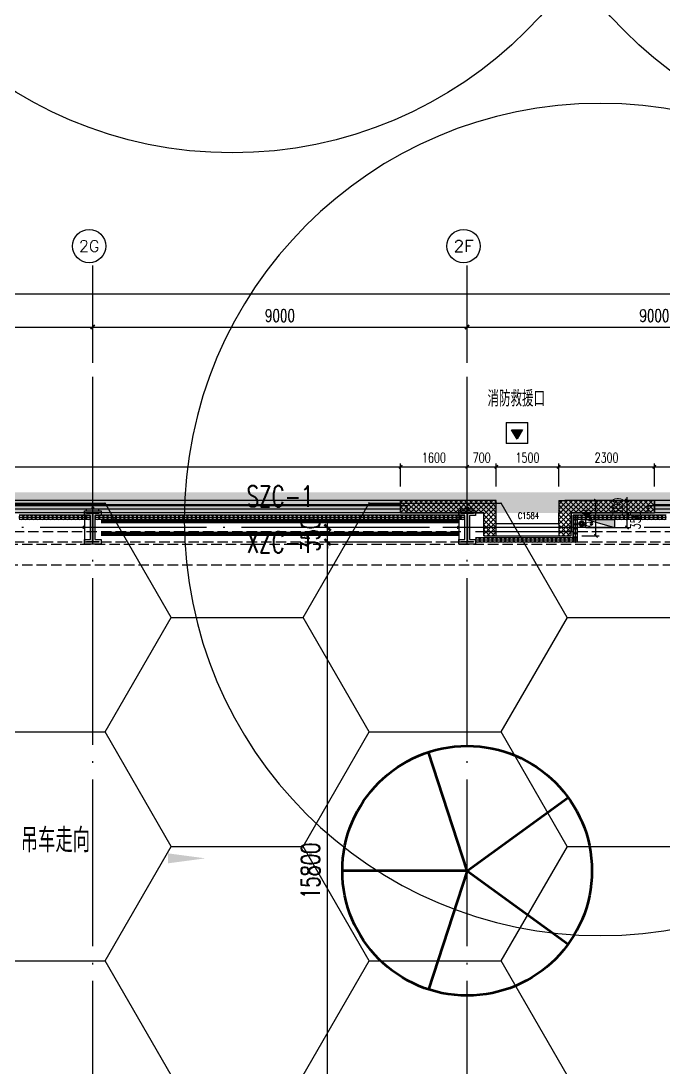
# Model space of a CAD drawing. Extents: x -821772 to -21949, y 506164 to 1049594.
# Drawn here: x -184580 to -169121, y 709578 to 734747 of the extents above; entities that cross this region are included whole.
import ezdxf
from ezdxf.enums import TextEntityAlignment as Align
from ezdxf.xclip import XClip

# ---------------------------------------------------------------- set-up
doc = ezdxf.new("R2010")
doc.units = 0
doc.header["$LTSCALE"] = 1000
doc.header["$MEASUREMENT"] = 0
doc.header["$XCLIPFRAME"] = 2
for name, pattern in [('10平面20250807_t3$0$CENTER', [2, 1.25, -0.25, 0.25, -0.25]), ('10平面20250807_t3$0$DASH', [0.35, 0.25, -0.1]), ('10平面20250807_t3$0$DOTE', [2.42, 2, -0.2, 0.02, -0.2]), ('DASH', [0.35, 0.25, -0.1])]:
    doc.linetypes.add(name, pattern=pattern)
doc.layers.get('Defpoints').update_dxf_attribs({"color": 210})
for name, color, linetype, lineweight in [('1-防火分区线', 201, 'DASH', 50), ('10平面20250807_t3$0$LG-ZF消防', 1, 'Continuous', 60), ('10平面20250807_t3$0$THIN', 8, 'Continuous', 0), ('10平面20250807_t3$0$柱间支撑', 8, '10平面20250807_t3$0$CENTER', 0)]:
    doc.layers.add(name, color=color, linetype=linetype, lineweight=lineweight)
for name, color, linetype in [('10平面20250807_t3$0$A-AXIS-D', 8, 'Continuous'), ('10平面20250807_t3$0$A-AXIS-DOTE', 8, '10平面20250807_t3$0$DOTE'), ('10平面20250807_t3$0$A-AXIS-DP', 8, 'Continuous'), ('10平面20250807_t3$0$A-HATCH-2', 8, 'Continuous'), ('10平面20250807_t3$0$A-HRAIL', 8, 'Continuous'), ('10平面20250807_t3$0$A-LIN-V', 8, 'Continuous'), ('10平面20250807_t3$0$A-SFCE', 8, 'Continuous'), ('10平面20250807_t3$0$A-TEXT', 8, 'Continuous'), ('10平面20250807_t3$0$A-WINDOW', 8, 'Continuous'), ('10平面20250807_t3$0$AS-COLN', 8, 'Continuous'), ('10平面20250807_t3$0$AS-WALL', 8, 'Continuous'), ('10平面20250807_t3$0$AS-结构边线层', 8, 'Continuous'), ('10平面20250807_t3$0$DIM_SYMB', 8, 'Continuous'), ('10平面20250807_t3$0$PUB_HATCH', 8, 'Continuous'), ('10平面20250807_t3$0$PUB_TEXT', 8, 'Continuous'), ('10平面20250807_t3$0$RP-N2-01$0$$0$A-WIND-J', 8, 'Continuous'), ('10平面20250807_t3$0$RP-N2-01$0$A-WIND-J', 8, 'Continuous'), ('10平面20250807_t3$0$SB_ZF消火栓', 10, 'Continuous'), ('10平面20250807_t3$0$建-窗', 8, 'Continuous'), ('10平面20250807_t3$0$建-箭头', 8, 'Continuous'), ('10平面20250807_t3$0$建-门窗编号', 8, 'Continuous'), ('PUB_HATCH', 8, 'Continuous')]:
    doc.layers.add(name, color=color, linetype=linetype)
doc.styles.add('10平面20250807_t3$0$_TCH_AXIS', font='COMPLEX', dxfattribs={"bigfont": 'GBCBIG'})
doc.styles.add('10平面20250807_t3$0$_TCH_DIM', font='SIMPLEX', dxfattribs={"bigfont": 'GBCBIG'})
doc.styles.add('10平面20250807_t3$0$_TCH_DIM_T3', font='SIMPLEX', dxfattribs={"width": 0.705882, "bigfont": 'GBCBIG'})
doc.styles.add('10平面20250807_t3$0$A-STANDARD', font='SIMPLEX', dxfattribs={"bigfont": 'GBCBIG'})
doc.styles.add('10平面20250807_t3$0$A-WIN-LABEL', font='SIMPLEX', dxfattribs={"bigfont": 'GBCBIG'})
doc.styles.add('10平面20250807_t3$0$TSSD_Rein', font='tj-romans1.shx', dxfattribs={"width": 0.7, "bigfont": 'tj-hztxt.shx'})
doc.dimstyles.new('10平面20250807_t3$0$_TCH_ARCH&&10', dxfattribs={"dimtxt": 29.75, "dimasz": 10, "dimexe": 10, "dimexo": 10, "dimgap": 12.625, "dimtad": 1, "dimdec": 0, "dimzin": 0, "dimdsep": 46, "dimtxsty": '10平面20250807_t3$0$_TCH_DIM_T3', "dimblk": '10平面20250807_t3$0$_ArchTick', "dimcen": 0.09, "dimclrt": 7, "dimazin": 2, "dimtfac": 1, "dimtdec": 0, "dimtix": 1, "dimtmove": 2, "dimatfit": 3, "dimfxl": 0, "dimtolj": 1, "dimtzin": 0, "dimarcsym": 0})
doc.dimstyles.new('10平面20250807_t3$0$_TCH_ARCH&&100', dxfattribs={"dimtxt": 297.5, "dimasz": 100, "dimexe": 100, "dimexo": 100, "dimgap": 126.25, "dimtad": 1, "dimdec": 0, "dimzin": 0, "dimdsep": 46, "dimtxsty": '10平面20250807_t3$0$_TCH_DIM_T3', "dimblk": '10平面20250807_t3$0$_ArchTick', "dimcen": 0.09, "dimclrt": 7, "dimazin": 2, "dimtfac": 1, "dimtdec": 0, "dimtix": 1, "dimtmove": 2, "dimatfit": 3, "dimfxl": 0, "dimtolj": 1, "dimtzin": 0, "dimarcsym": 0})
doc.dimstyles.new('10平面20250807_t3$0$_TCH_ARCH&&150', dxfattribs={"dimtxt": 446.25, "dimasz": 150, "dimexe": 150, "dimexo": 150, "dimgap": 189.375, "dimtad": 1, "dimdec": 0, "dimzin": 0, "dimdsep": 46, "dimtxsty": '10平面20250807_t3$0$_TCH_DIM_T3', "dimblk": '10平面20250807_t3$0$_ArchTick', "dimcen": 0.09, "dimclrt": 7, "dimazin": 2, "dimtfac": 1, "dimtdec": 0, "dimtix": 1, "dimtmove": 2, "dimatfit": 3, "dimfxl": 0, "dimtolj": 1, "dimtzin": 0, "dimarcsym": 0})
doc.dimstyles.new('10平面20250807_t3$0$_TCH_ARCH&&80', dxfattribs={"dimtxt": 238, "dimasz": 80, "dimexe": 80, "dimexo": 80, "dimgap": 101, "dimtad": 1, "dimdec": 0, "dimzin": 0, "dimdsep": 46, "dimtxsty": '10平面20250807_t3$0$_TCH_DIM_T3', "dimblk": '10平面20250807_t3$0$_ArchTick', "dimcen": 0.09, "dimclrt": 7, "dimazin": 2, "dimtfac": 1, "dimtdec": 0, "dimtix": 1, "dimtmove": 2, "dimatfit": 3, "dimfxl": 0, "dimtolj": 1, "dimtzin": 0, "dimarcsym": 0})
pattern_1 = [(45, (60, 0), (-60.000061, 60.000061), []), (135, (60, 0), (-60.000061, -60.000061), [])]

# ---------------------------------------------------------------- blocks, each defined once
blk = doc.blocks.new('10平面20250807_t3$0$_ArchTick')
at = {"color": 0, "linetype": 'ByBlock', "const_width": 0.4}
blk.add_lwpolyline([(-0.5, -0.5), (0.5, 0.5)], dxfattribs=at)
blk = doc.blocks.new('*D10037')
at = {"layer": '10平面20250807_t3$0$A-AXIS-D', "color": 0, "lineweight": -2}
for p, q in [((28882, -78290), (28882, -77330)), ((28882, -77430), (37882, -77430)), ((37882, -78290), (37882, -77330))]:
    blk.add_line(p, q, dxfattribs=at)
at = {"layer": 'Defpoints', "color": 0}
for p in [(37882, -77430), (28882, -78390), (37882, -78390)]:
    blk.add_point(p, dxfattribs=at)
at = {"layer": '10平面20250807_t3$0$A-AXIS-D', "color": 0, "lineweight": -2, "xscale": 100, "yscale": 100, "zscale": 100, "rotation": 180}
blk.add_blockref('10平面20250807_t3$0$_ArchTick', (28882, -77430), dxfattribs=at)
at = {"layer": '10平面20250807_t3$0$A-AXIS-D', "color": 0, "lineweight": -2, "xscale": 100, "yscale": 100, "zscale": 100}
blk.add_blockref('10平面20250807_t3$0$_ArchTick', (37882, -77430), dxfattribs=at)
at = {"layer": '10平面20250807_t3$0$A-AXIS-D', "color": 7, "insert": (33382, -77155), "char_height": 297.5, "attachment_point": 5, "style": '10平面20250807_t3$0$_TCH_DIM_T3'}
blk.add_mtext('\\A1;9000', dxfattribs=at)
blk = doc.blocks.new('*D10038')
at = {"layer": '10平面20250807_t3$0$A-AXIS-D', "color": 0, "lineweight": -2}
for p, q in [((37882, -78290), (37882, -77330)), ((37882, -77430), (46882, -77430)), ((46882, -78290), (46882, -77330))]:
    blk.add_line(p, q, dxfattribs=at)
at = {"layer": 'Defpoints', "color": 0}
for p in [(46882, -77430), (37882, -78390), (46882, -78390)]:
    blk.add_point(p, dxfattribs=at)
at = {"layer": '10平面20250807_t3$0$A-AXIS-D', "color": 0, "lineweight": -2, "xscale": 100, "yscale": 100, "zscale": 100, "rotation": 180}
blk.add_blockref('10平面20250807_t3$0$_ArchTick', (37882, -77430), dxfattribs=at)
at = {"layer": '10平面20250807_t3$0$A-AXIS-D', "color": 0, "lineweight": -2, "xscale": 100, "yscale": 100, "zscale": 100}
blk.add_blockref('10平面20250807_t3$0$_ArchTick', (46882, -77430), dxfattribs=at)
at = {"layer": '10平面20250807_t3$0$A-AXIS-D', "color": 7, "insert": (42382, -77155), "char_height": 297.5, "attachment_point": 5, "style": '10平面20250807_t3$0$_TCH_DIM_T3'}
blk.add_mtext('\\A1;9000', dxfattribs=at)
blk = doc.blocks.new('*D10039')
at = {"layer": '10平面20250807_t3$0$A-AXIS-D', "color": 0, "lineweight": -2}
for p, q in [((46882, -78290), (46882, -77330)), ((46882, -77430), (55882, -77430)), ((55882, -78290), (55882, -77330))]:
    blk.add_line(p, q, dxfattribs=at)
at = {"layer": 'Defpoints', "color": 0}
for p in [(55882, -77430), (46882, -78390), (55882, -78390)]:
    blk.add_point(p, dxfattribs=at)
at = {"layer": '10平面20250807_t3$0$A-AXIS-D', "color": 0, "lineweight": -2, "xscale": 100, "yscale": 100, "zscale": 100, "rotation": 180}
blk.add_blockref('10平面20250807_t3$0$_ArchTick', (46882, -77430), dxfattribs=at)
at = {"layer": '10平面20250807_t3$0$A-AXIS-D', "color": 0, "lineweight": -2, "xscale": 100, "yscale": 100, "zscale": 100}
blk.add_blockref('10平面20250807_t3$0$_ArchTick', (55882, -77430), dxfattribs=at)
at = {"layer": '10平面20250807_t3$0$A-AXIS-D', "color": 7, "insert": (51382, -77155), "char_height": 297.5, "attachment_point": 5, "style": '10平面20250807_t3$0$_TCH_DIM_T3'}
blk.add_mtext('\\A1;9000', dxfattribs=at)
blk = doc.blocks.new('*D10045')
at = {"layer": '10平面20250807_t3$0$A-AXIS-D', "color": 0, "lineweight": -2}
for p, q in [((-65318, -78190), (-65318, -76530)), ((-65318, -76630), (92682, -76630)), ((92682, -78190), (92682, -76530))]:
    blk.add_line(p, q, dxfattribs=at)
at = {"layer": 'Defpoints', "color": 0}
for p in [(92682, -76630), (-65318, -78290), (92682, -78290)]:
    blk.add_point(p, dxfattribs=at)
at = {"layer": '10平面20250807_t3$0$A-AXIS-D', "color": 0, "lineweight": -2, "xscale": 100, "yscale": 100, "zscale": 100, "rotation": 180}
blk.add_blockref('10平面20250807_t3$0$_ArchTick', (-65318, -76630), dxfattribs=at)
at = {"layer": '10平面20250807_t3$0$A-AXIS-D', "color": 0, "lineweight": -2, "xscale": 100, "yscale": 100, "zscale": 100}
blk.add_blockref('10平面20250807_t3$0$_ArchTick', (92682, -76630), dxfattribs=at)
at = {"layer": '10平面20250807_t3$0$A-AXIS-D', "color": 7, "insert": (13682, -76355), "char_height": 297.5, "attachment_point": 5, "style": '10平面20250807_t3$0$_TCH_DIM_T3'}
blk.add_mtext('\\A1;158000', dxfattribs=at)
blk = doc.blocks.new('10平面20250807_t3$0$WINDOW2DLIB$DYNSTYLE$00000005')
at = {"color": 0}
for points in [[(-0.5, 0.5), (-0.5, -0.5)], [(-0.5, 0.5), (0.5, 0.5)], [(0.5, -0.5), (0.5, 0.5)], [(0.5, 0.1667), (-0.5, 0.1667)], [(0.5, -0.1667), (-0.5, -0.1667)], [(-0.5, -0.5), (0.5, -0.5)]]:
    blk.add_lwpolyline(points, dxfattribs=at)
blk = doc.blocks.new('10平面20250807_t3$0$42343243')
at = {"layer": '10平面20250807_t3$0$PUB_HATCH'}
h = blk.add_hatch(dxfattribs=at)
h.set_pattern_fill('多孔材料', color=256, scale=30, style=0)
h.set_pattern_definition(pattern_1)
h.paths.add_polyline_path([(-173154, 1223170), (-175454, 1223170), (-175454, 1222870), (-173454, 1222870)])
h = blk.add_hatch(dxfattribs=at)
h.set_pattern_fill('多孔材料', color=256, scale=30, style=0)
h.set_pattern_definition(pattern_1)
h.paths.add_polyline_path([(-173454, 1222320), (-173154, 1222620), (-173154, 1223170), (-173454, 1222870)])
h = blk.add_hatch(dxfattribs=at)
h.set_pattern_fill('多孔材料', color=256, scale=30, style=0)
h.set_pattern_definition(pattern_1)
h.paths.add_polyline_path([(-171654, 1222870), (-171504, 1222970), (-171504, 1223170), (-171654, 1223170)])
h = blk.add_hatch(dxfattribs=at)
h.set_pattern_fill('多孔材料', color=256, scale=30, style=0)
h.set_pattern_definition(pattern_1)
h.paths.add_polyline_path([(-171654, 1222620), (-171354, 1222320), (-171354, 1222870), (-171504, 1222970), (-171654, 1222870)])
h = blk.add_hatch(dxfattribs=at)
h.set_pattern_fill('多孔材料', color=256, scale=30, style=0)
h.set_pattern_definition(pattern_1)
h.paths.add_polyline_path([(-171354, 1222870), (-169354, 1222870), (-169354, 1223170), (-171504, 1223170), (-171504, 1222970)])
h = blk.add_hatch(dxfattribs=at)
h.set_pattern_fill('多孔材料', color=256, scale=30, style=0)
h.set_pattern_definition(pattern_1)
h.paths.add_polyline_path([(-173454, 1222320), (-173154, 1222320), (-173154, 1222620)])
h = blk.add_hatch(dxfattribs=at)
h.set_pattern_fill('多孔材料', color=256, scale=30, style=0)
h.set_pattern_definition(pattern_1)
h.paths.add_polyline_path([(-171654, 1222620), (-171654, 1222320), (-171354, 1222320)])
at = {"layer": '10平面20250807_t3$0$AS-WALL'}
for p, q in [((-173154, 1223170), (-175454, 1223170)), ((-175454, 1223170), (-175454, 1222870)), ((-173154, 1222620), (-173154, 1223170)), ((-171654, 1223170), (-171504, 1223170)), ((-171654, 1223170), (-171654, 1222870)), ((-169354, 1223170), (-171504, 1223170)), ((-169354, 1222870), (-169354, 1223170)), ((-175454, 1222870), (-173454, 1222870)), ((-173454, 1222320), (-173454, 1222870)), ((-171654, 1222870), (-171654, 1222870)), ((-171654, 1222620), (-171654, 1222870)), ((-171354, 1222320), (-171354, 1222870)), ((-171354, 1222870), (-169354, 1222870)), ((-173154, 1222320), (-173154, 1222620)), ((-171654, 1222620), (-171654, 1222320)), ((-173454, 1222320), (-173154, 1222320)), ((-171654, 1222320), (-171354, 1222320))]:
    blk.add_line(p, q, dxfattribs=at)
at = {"layer": '10平面20250807_t3$0$建-窗'}
ref = blk.add_blockref('10平面20250807_t3$0$WINDOW2DLIB$DYNSTYLE$00000005', (-185904, 1223020), dxfattribs=dict(at, xscale=-20900, yscale=-300, zscale=300, rotation=359.9999999994913))
ref.add_attrib('A', 'C20924', (-186194, 1223521), dxfattribs={"layer": '10平面20250807_t3$0$建-门窗编号', "ltscale": 500, "height": 148.8, "style": '10平面20250807_t3$0$A-WIN-LABEL', "width": 0.705882})
ref = blk.add_blockref('10平面20250807_t3$0$WINDOW2DLIB$DYNSTYLE$00000005', (-162754, 1223020), dxfattribs=dict(at, xscale=-13200, yscale=-300, zscale=300, rotation=359.9999999996728))
ref.add_attrib('A', 'C13224', (-163034, 1223521), dxfattribs={"layer": '10平面20250807_t3$0$建-门窗编号', "ltscale": 500, "height": 148.8, "style": '10平面20250807_t3$0$A-WIN-LABEL', "width": 0.705882})
ref = blk.add_blockref('10平面20250807_t3$0$WINDOW2DLIB$DYNSTYLE$00000005', (-172404, 1222470), dxfattribs=dict(at, xscale=-1500, yscale=300, zscale=300, rotation=179.9999999999555))
ref.add_attrib('A', 'C1584', (-172634, 1222733), dxfattribs={"layer": '10平面20250807_t3$0$建-门窗编号', "ltscale": 500, "height": 148.8, "rotation": 360, "style": '10平面20250807_t3$0$A-WIN-LABEL', "width": 0.705882})
blk = doc.blocks.new('10平面20250807_t3$0$43243')
at = {"layer": '10平面20250807_t3$0$AS-结构边线层'}
blk.add_lwpolyline([(-146454, 722920), (-155994, 722920), (-155994, 723090), (-169514, 723090), (-169514, 722920), (-171354, 722920), (-171354, 722470), (-173454, 722470), (-173454, 722920), (-175294, 722920), (-175294, 723090), (-196514, 723090), (-196514, 722920), (-198354, 722920), (-198354, 722470), (-200454, 722470), (-200454, 722920), (-210494, 722920)], dxfattribs=at)
blk = doc.blocks.new('10平面20250807_t3$0$3243243')
at = {"layer": '10平面20250807_t3$0$A-SFCE', "linetype": '10平面20250807_t3$0$DASH'}
for p, q in [((-174004.2, 722470), (-191704.2, 722470)), ((-174004.2, 722220), (-191704.2, 722220))]:
    blk.add_line(p, q, dxfattribs=at)
at = {"layer": '10平面20250807_t3$0$A-SFCE', "color": 2, "linetype": '10平面20250807_t3$0$DASH'}
for p, q in [((-165004.2, 722470), (-173704.2, 722470)), ((-165004.2, 722220), (-173704.2, 722220))]:
    blk.add_line(p, q, dxfattribs=at)
blk = doc.blocks.new('*D10488')
at = {"layer": '10平面20250807_t3$0$A-AXIS-DP', "color": 0, "lineweight": -2}
for p, q in [((-195790, 766880), (-195790, 766929)), ((-195790, 766919), (-195490, 766919)), ((-195490, 766880), (-195490, 766929))]:
    blk.add_line(p, q, dxfattribs=at)
at = {"layer": 'Defpoints', "color": 0}
for p in [(-195490, 766919), (-195790, 766870), (-195490, 766870)]:
    blk.add_point(p, dxfattribs=at)
at = {"layer": '10平面20250807_t3$0$A-AXIS-DP', "color": 0, "lineweight": -2, "xscale": 10, "yscale": 10, "zscale": 10, "rotation": 180}
blk.add_blockref('10平面20250807_t3$0$_ArchTick', (-195790, 766919), dxfattribs=at)
at = {"layer": '10平面20250807_t3$0$A-AXIS-DP', "color": 0, "lineweight": -2, "xscale": 10, "yscale": 10, "zscale": 10}
blk.add_blockref('10平面20250807_t3$0$_ArchTick', (-195490, 766919), dxfattribs=at)
at = {"layer": '10平面20250807_t3$0$A-AXIS-DP', "color": 7, "insert": (-195640, 766946), "char_height": 29.8, "attachment_point": 5, "style": '10平面20250807_t3$0$_TCH_DIM_T3'}
blk.add_mtext('\\A1;300', dxfattribs=at)
blk = doc.blocks.new('*D10489')
at = {"layer": '10平面20250807_t3$0$A-AXIS-DP', "color": 0, "lineweight": -2}
for p, q in [((-195800, 766820), (-195841, 766820)), ((-195831, 766120), (-195831, 766820)), ((-195800, 766120), (-195841, 766120))]:
    blk.add_line(p, q, dxfattribs=at)
at = {"layer": 'Defpoints', "color": 0}
for p in [(-195831, 766820), (-195790, 766820), (-195790, 766120)]:
    blk.add_point(p, dxfattribs=at)
at = {"layer": '10平面20250807_t3$0$A-AXIS-DP', "color": 0, "lineweight": -2, "xscale": 10, "yscale": 10, "zscale": 10}
for p, rotation in [((-195831, 766820), 90), ((-195831, 766120), 270)]:
    blk.add_blockref('10平面20250807_t3$0$_ArchTick', p, dxfattribs=dict(at, rotation=rotation))
at = {"layer": '10平面20250807_t3$0$A-AXIS-DP', "color": 7, "insert": (-195859, 766470), "char_height": 29.8, "attachment_point": 5, "rotation": 90, "style": '10平面20250807_t3$0$_TCH_DIM_T3'}
blk.add_mtext('\\A1;700', dxfattribs=at)
blk = doc.blocks.new('*D10520')
at = {"layer": '10平面20250807_t3$0$A-WINDOW', "color": 0, "lineweight": -2}
for p, q in [((-177209, 722570), (-177209, 722720)), ((-174760, 722570), (-177359, 722570)), ((-177209, 722220), (-177209, 722570)), ((-174760, 722220), (-177359, 722220)), ((-177209, 722220), (-177209, 722070))]:
    blk.add_line(p, q, dxfattribs=at)
at = {"layer": 'Defpoints', "color": 0}
for p in [(-177209, 722570), (-174610, 722570), (-174610, 722220)]:
    blk.add_point(p, dxfattribs=at)
at = {"layer": '10平面20250807_t3$0$A-WINDOW', "color": 0, "lineweight": -2, "xscale": 150, "yscale": 150, "zscale": 150}
for p, rotation in [((-177209, 722570), 270), ((-177209, 722220), 90)]:
    blk.add_blockref('10平面20250807_t3$0$_ArchTick', p, dxfattribs=dict(at, rotation=rotation))
at = {"layer": '10平面20250807_t3$0$A-WINDOW', "color": 7, "insert": (-177621, 722395), "char_height": 446.2, "attachment_point": 5, "rotation": 90, "style": '10平面20250807_t3$0$_TCH_DIM_T3'}
blk.add_mtext('\\A1;350', dxfattribs=at)
blk = doc.blocks.new('*D10521')
at = {"layer": '10平面20250807_t3$0$A-WINDOW', "color": 0, "lineweight": -2}
for p, q in [((-174760, 722220), (-177359, 722220)), ((-177209, 706420), (-177209, 722220)), ((-174760, 706420), (-177359, 706420))]:
    blk.add_line(p, q, dxfattribs=at)
at = {"layer": 'Defpoints', "color": 0}
for p in [(-177209, 722220), (-174610, 722220), (-174610, 706420)]:
    blk.add_point(p, dxfattribs=at)
at = {"layer": '10平面20250807_t3$0$A-WINDOW', "color": 0, "lineweight": -2, "xscale": 150, "yscale": 150, "zscale": 150}
for p, rotation in [((-177209, 722220), 90), ((-177209, 706420), 270)]:
    blk.add_blockref('10平面20250807_t3$0$_ArchTick', p, dxfattribs=dict(at, rotation=rotation))
at = {"layer": '10平面20250807_t3$0$A-WINDOW', "color": 7, "insert": (-177621, 714320), "char_height": 446.2, "attachment_point": 5, "rotation": 90, "style": '10平面20250807_t3$0$_TCH_DIM_T3'}
blk.add_mtext('\\A1;15800', dxfattribs=at)
blk = doc.blocks.new('10平面20250807_t3$0$w4324324')
at = {"layer": '10平面20250807_t3$0$A-HATCH-2', "lineweight": 60}
for q in [(-1694760, 686605), (-1697614, 684532), (-1691907, 684532), (-1696524, 681178), (-1692997, 681178)]:
    blk.add_line((-1694760, 683605), q, dxfattribs=at)
blk.add_circle((-1694760, 683605), 3000, dxfattribs=at)
blk = doc.blocks.new('10平面20250807_t3$0$ner546')
at = {"layer": '10平面20250807_t3$0$A-LIN-V'}
blk.add_blockref('10平面20250807_t3$0$w4324324', (631280, -28744), dxfattribs=at)
blk = doc.blocks.new('10平面20250807_t3$0$RP-N2-01$0$$0$xfjy')
at = {"layer": '10平面20250807_t3$0$RP-N2-01$0$$0$A-WIND-J'}
h = blk.add_hatch(color=256, dxfattribs=at)
h.dxf.hatch_style = 1
h.paths.add_polyline_path([(1141876, -26214), (1142135, -26214), (1142005, -25989)])
at = {"layer": '10平面20250807_t3$0$RP-N2-01$0$$0$A-WIND-J', "const_width": 25}
blk.add_lwpolyline([(1141755, -25889), (1141755, -26389), (1142255, -26389), (1142255, -25889)], close=True, dxfattribs=at)
at = {"layer": '10平面20250807_t3$0$RP-N2-01$0$$0$A-WIND-J'}
for points in [[(1141755, -26389), (1142255, -26389), (1142255, -25889), (1141755, -25889)], [(1141876, -26214), (1142135, -26214), (1142005, -25989)]]:
    blk.add_lwpolyline(points, close=True, dxfattribs=at)
blk = doc.blocks.new('10平面20250807_t3$0$RP-N2-01$0$xfjy')
at = {"layer": '10平面20250807_t3$0$RP-N2-01$0$$0$A-WIND-J'}
blk.add_blockref('10平面20250807_t3$0$RP-N2-01$0$$0$xfjy', (0, 0), dxfattribs=at)
blk = doc.blocks.new('10平面20250807_t3$0$1232')
at = {"layer": '10平面20250807_t3$0$RP-N2-01$0$A-WIND-J', "xscale": -1, "rotation": 180}
blk.add_blockref('10平面20250807_t3$0$RP-N2-01$0$xfjy', (-1314661, 698705, 0), dxfattribs=at)
at = {"layer": '10平面20250807_t3$0$A-TEXT', "style": '10平面20250807_t3$0$_TCH_DIM'}
blk.add_text('消防救援口', height=384.1, dxfattribs=at).set_placement((-173366, 725479, 0))
blk = doc.blocks.new('10平面20250807_t3$0$23124232432')
at = {"layer": '10平面20250807_t3$0$柱间支撑', "const_width": 100}
for points in [[(-174054, 722720), (-182654, 722720)], [(-174054, 722420), (-182654, 722420)]]:
    blk.add_lwpolyline(points, dxfattribs=at)
at = {"layer": '10平面20250807_t3$0$THIN', "style": '10平面20250807_t3$0$TSSD_Rein', "width": 0.7}
for s, p in [('SZC-1', (-178354, 722920)), ('XZC-1', (-178354, 721816))]:
    blk.add_text(s, height=500, dxfattribs=at).set_placement(p, align=Align.BOTTOM_CENTER)
blk = doc.blocks.new('10平面20250807_t3$0$99平面图例外参$0$$LinePat$圆环')
for points in [[(0, 150), (300, 150)], [(0, 0), (300, 0)], [(0, -150), (300, -150)]]:
    blk.add_lwpolyline(points)
at = {"color": 0}
blk.add_circle((150, 0), 150, dxfattribs=at)
blk = doc.blocks.new('10平面20250807_t3$0$34242343243')
at = {"layer": '10平面20250807_t3$0$A-HRAIL', "yscale": 0.3333333333333333, "zscale": 0.3333333333333333}
for p, xscale, rotation in [((-184525, 722814), -0.3368181818181796, 359.9999999997967), ((-184424, 722814), -0.3368181818181796, 359.9999999997967), ((-184323, 722814), -0.3368181818181796, 359.9999999997967), ((-184222, 722814), -0.3368181818181796, 359.9999999997967), ((-184121, 722814), -0.3368181818181796, 359.9999999997967), ((-184020, 722814), -0.3368181818181796, 359.9999999997967), ((-183919, 722814), -0.3368181818181796, 359.9999999997967), ((-183818, 722814), -0.3368181818181796, 359.9999999997967), ((-183717, 722814), -0.3368181818181796, 359.9999999997967), ((-183616, 722814), -0.3368181818181796, 359.9999999997967), ((-183514, 722814), -0.3368181818181796, 359.9999999997967), ((-183413, 722814), -0.3368181818181796, 359.9999999997967), ((-183312, 722814), -0.3368181818181796, 359.9999999997967), ((-183211, 722814), -0.3368181818181796, 359.9999999997967), ((-183110, 722814), -0.3368181818181796, 359.9999999997967), ((-183009, 722814), -0.3368181818181796, 359.9999999997967), ((-182908, 722814), -0.3368181818181796, 359.9999999997967), ((-182699, 722814), -0.3368181818181818, 359.9999999997967), ((-182598, 722814), -0.3368181818181818, 359.9999999997967), ((-182497, 722814), -0.3368181818181818, 359.9999999997967), ((-182396, 722814), -0.3368181818181818, 359.9999999997967), ((-182295, 722814), -0.3368181818181818, 359.9999999997967), ((-182194, 722814), -0.3368181818181818, 359.9999999997967), ((-182093, 722814), -0.3368181818181818, 359.9999999997967), ((-181992, 722814), -0.3368181818181818, 359.9999999997967), ((-181891, 722814), -0.3368181818181818, 359.9999999997967), ((-181790, 722814), -0.3368181818181818, 359.9999999997967), ((-181689, 722814), -0.3368181818181818, 359.9999999997967), ((-181588, 722814), -0.3368181818181818, 359.9999999997967), ((-181487, 722814), -0.3368181818181818, 359.9999999997967), ((-181386, 722814), -0.3368181818181818, 359.9999999997967), ((-181285, 722814), -0.3368181818181818, 359.9999999997967), ((-181183, 722814), -0.3368181818181818, 359.9999999997967), ((-181082, 722814), -0.3368181818181818, 359.9999999997967), ((-180981, 722814), -0.3368181818181818, 359.9999999997967), ((-180880, 722814), -0.3368181818181818, 359.9999999997967), ((-180779, 722814), -0.3368181818181818, 359.9999999997967), ((-180678, 722814), -0.3368181818181818, 359.9999999997967), ((-180577, 722814), -0.3368181818181818, 359.9999999997967), ((-180476, 722814), -0.3368181818181818, 359.9999999997967), ((-180375, 722814), -0.3368181818181818, 359.9999999997967), ((-180274, 722814), -0.3368181818181818, 359.9999999997967), ((-180173, 722814), -0.3368181818181818, 359.9999999997967), ((-180072, 722814), -0.3368181818181818, 359.9999999997967), ((-179971, 722814), -0.3368181818181818, 359.9999999997967), ((-179870, 722814), -0.3368181818181818, 359.9999999997967), ((-179769, 722814), -0.3368181818181818, 359.9999999997967), ((-179668, 722814), -0.3368181818181818, 359.9999999997967), ((-179567, 722814), -0.3368181818181818, 359.9999999997967), ((-179466, 722814), -0.3368181818181818, 359.9999999997967), ((-179365, 722814), -0.3368181818181818, 359.9999999997967), ((-179264, 722814), -0.3368181818181818, 359.9999999997967), ((-179163, 722814), -0.3368181818181818, 359.9999999997967), ((-179062, 722814), -0.3368181818181818, 359.9999999997967), ((-178960, 722814), -0.3368181818181818, 359.9999999997967), ((-178859, 722814), -0.3368181818181818, 359.9999999997967), ((-178758, 722814), -0.3368181818181818, 359.9999999997967), ((-178657, 722814), -0.3368181818181818, 359.9999999997967), ((-178556, 722814), -0.3368181818181818, 359.9999999997967), ((-178455, 722814), -0.3368181818181818, 359.9999999997967), ((-178354, 722814), -0.3368181818181818, 359.9999999997967), ((-178253, 722814), -0.3368181818181818, 359.9999999997967), ((-178152, 722814), -0.3368181818181818, 359.9999999997967), ((-178051, 722814), -0.3368181818181818, 359.9999999997967), ((-177950, 722814), -0.3368181818181818, 359.9999999997967), ((-177849, 722814), -0.3368181818181818, 359.9999999997967), ((-177748, 722814), -0.3368181818181818, 359.9999999997967), ((-177647, 722814), -0.3368181818181818, 359.9999999997967), ((-177546, 722814), -0.3368181818181818, 359.9999999997967), ((-177445, 722814), -0.3368181818181818, 359.9999999997967), ((-177344, 722814), -0.3368181818181818, 359.9999999997967), ((-177243, 722814), -0.3368181818181818, 359.9999999997967), ((-177142, 722814), -0.3368181818181818, 359.9999999997967), ((-177041, 722814), -0.3368181818181818, 359.9999999997967), ((-176940, 722814), -0.3368181818181818, 359.9999999997967), ((-176839, 722814), -0.3368181818181818, 359.9999999997967), ((-176737, 722814), -0.3368181818181818, 359.9999999997967), ((-176636, 722814), -0.3368181818181818, 359.9999999997967), ((-176535, 722814), -0.3368181818181818, 359.9999999997967), ((-176434, 722814), -0.3368181818181818, 359.9999999997967), ((-176333, 722814), -0.3368181818181818, 359.9999999997967), ((-176232, 722814), -0.3368181818181818, 359.9999999997967), ((-176131, 722814), -0.3368181818181818, 359.9999999997967), ((-176030, 722814), -0.3368181818181818, 359.9999999997967), ((-175929, 722814), -0.3368181818181818, 359.9999999997967), ((-175828, 722814), -0.3368181818181818, 359.9999999997967), ((-175727, 722814), -0.3368181818181818, 359.9999999997967), ((-175626, 722814), -0.3368181818181818, 359.9999999997967), ((-175525, 722814), -0.3368181818181818, 359.9999999997967), ((-175424, 722814), -0.3368181818181818, 359.9999999997967), ((-175323, 722814), -0.3368181818181818, 359.9999999997967), ((-175222, 722814), -0.3368181818181818, 359.9999999997967), ((-175121, 722814), -0.3368181818181818, 359.9999999997967), ((-175020, 722814), -0.3368181818181818, 359.9999999997967), ((-174919, 722814), -0.3368181818181818, 359.9999999997967), ((-174818, 722814), -0.3368181818181818, 359.9999999997967), ((-174717, 722814), -0.3368181818181818, 359.9999999997967), ((-174616, 722814), -0.3368181818181818, 359.9999999997967), ((-174514, 722814), -0.3368181818181818, 359.9999999997967), ((-174413, 722814), -0.3368181818181818, 359.9999999997967), ((-174312, 722814), -0.3368181818181818, 359.9999999997967), ((-174211, 722814), -0.3368181818181818, 359.9999999997967), ((-174110, 722814), -0.3368181818181818, 359.9999999997967), ((-174009, 722814), -0.3368181818181818, 359.9999999997967), ((-173908, 722814), -0.3368181818181818, 359.9999999997967), ((-171254, 722762), -0.3611111227129974, 270), ((-171203, 722814), -0.3384127415496768, 359.9999999997966), ((-171101, 722814), -0.3384127415496768, 359.9999999997966), ((-171000, 722814), -0.3384127415496768, 359.9999999997966), ((-170898, 722814), -0.3384127415496768, 359.9999999997966), ((-170797, 722814), -0.3384127415496768, 359.9999999997966), ((-170695, 722814), -0.3384127415496768, 359.9999999997966), ((-170594, 722814), -0.3384127415496768, 359.9999999997966), ((-170492, 722814), -0.3384127415496768, 359.9999999997966), ((-170390, 722814), -0.3384127415496768, 359.9999999997966), ((-170289, 722814), -0.3384127415496768, 359.9999999997966), ((-170187, 722814), -0.3384127415496768, 359.9999999997966), ((-170086, 722814), -0.3384127415496768, 359.9999999997966), ((-169984, 722814), -0.3384127415496768, 359.9999999997966), ((-169883, 722814), -0.3384127415496768, 359.9999999997966), ((-169781, 722814), -0.3384127415496768, 359.9999999997966), ((-169680, 722814), -0.3384127415496768, 359.9999999997966), ((-169578, 722814), -0.3384127415496768, 359.9999999997966), ((-169477, 722814), -0.3384127415496768, 359.9999999997966), ((-169375, 722814), -0.3384127415496768, 359.9999999997966), ((-169274, 722814), -0.3384127415496768, 359.9999999997966), ((-169172, 722814), -0.3384127415496768, 359.9999999997966), ((-169071, 722814), -0.3384127415496768, 359.9999999997966), ((-171254, 722653), -0.3611111227129974, 270), ((-171254, 722545), -0.3611111227129974, 270), ((-171254, 722437), -0.3611111227129974, 270), ((-171254, 722328), -0.3611111227129974, 270), ((-171254, 722220), -0.3611111227129974, 270)]:
    blk.add_blockref('10平面20250807_t3$0$99平面图例外参$0$$LinePat$圆环', p, dxfattribs=dict(at, xscale=xscale, rotation=rotation))
at = {"layer": '10平面20250807_t3$0$A-HRAIL', "xscale": -0.3402776645623614, "yscale": 0.3333333333333333, "zscale": 0.3333333333333333}
for p in [(-173552, 722270), (-173450, 722270), (-173348, 722270), (-173246, 722270), (-173144, 722270), (-173042, 722270), (-172940, 722270), (-172838, 722270), (-172735, 722270), (-172633, 722270), (-172531, 722270), (-172429, 722270), (-172327, 722270), (-172225, 722270), (-172123, 722270), (-172021, 722270), (-171919, 722270), (-171817, 722270), (-171715, 722270), (-171613, 722270), (-171510, 722270), (-171408, 722270), (-171306, 722270), (-171204, 722270)]:
    blk.add_blockref('10平面20250807_t3$0$99平面图例外参$0$$LinePat$圆环', p, dxfattribs=at)
blk = doc.blocks.new('10平面20250807_t3$0$A$C5D961328')
at = {"layer": '10平面20250807_t3$0$SB_ZF消火栓'}
blk.add_hatch(color=256, dxfattribs=at).paths.add_polyline_path([(0, 40), (700, 40), (700, 240)])
at = {"layer": '10平面20250807_t3$0$A-LIN-V', "ltscale": 500}
blk.add_circle((350, 40), 10001, dxfattribs=at)
at = {"layer": '10平面20250807_t3$0$SB_ZF消火栓'}
for p, q in [((700, 240), (0, 240)), ((0, 240), (0, 40)), ((700, 240), (0, 40)), ((0, 40), (700, 40)), ((700, 240), (700, 40))]:
    blk.add_line(p, q, dxfattribs=at)
at = {"layer": '10平面20250807_t3$0$SB_ZF消火栓', "color": 1}
blk.add_circle((140, 140), 32.5, dxfattribs=at)
blk = doc.blocks.new('10平面20250807_t3$0$43242343')
at = {"layer": '10平面20250807_t3$0$LG-ZF消防', "linetype": 'Continuous'}
blk.add_circle((-171103, 722664), 50, dxfattribs=at)
blk = doc.blocks.new('10平面20250807_t3$0$234243242332')
at = {"layer": '10平面20250807_t3$0$LG-ZF消防', "linetype": 'Continuous'}
blk.add_blockref('10平面20250807_t3$0$43242343', (0, 0), dxfattribs=at)
at = {"layer": '10平面20250807_t3$0$SB_ZF消火栓'}
for p in [(-179854, 741538), (-163354, 741538)]:
    blk.add_blockref('10平面20250807_t3$0$A$C5D961328', p, dxfattribs=at)
at = {"layer": '10平面20250807_t3$0$SB_ZF消火栓', "xscale": -1, "rotation": 180}
blk.add_blockref('10平面20250807_t3$0$A$C5D961328', (-171003, 722804), dxfattribs=at)
blk = doc.blocks.new('*D11848')
at = {"layer": '10平面20250807_t3$0$A-AXIS-DP', "color": 0, "lineweight": -2}
for p, q in [((-170350, 722920), (-169931, 722920)), ((-170011, 722570), (-170011, 722920)), ((-170350, 722570), (-169931, 722570))]:
    blk.add_line(p, q, dxfattribs=at)
at = {"layer": 'Defpoints', "color": 0}
for p in [(-170430, 722920), (-170011, 722920), (-170430, 722570)]:
    blk.add_point(p, dxfattribs=at)
at = {"layer": '10平面20250807_t3$0$A-AXIS-DP', "color": 0, "lineweight": -2, "xscale": 80, "yscale": 80, "zscale": 80}
for p, rotation in [((-170011, 722920), 90), ((-170011, 722570), 270)]:
    blk.add_blockref('10平面20250807_t3$0$_ArchTick', p, dxfattribs=dict(at, rotation=rotation))
at = {"layer": '10平面20250807_t3$0$A-AXIS-DP', "color": 7, "insert": (-169810, 722745), "char_height": 238, "attachment_point": 5, "rotation": 90, "style": '10平面20250807_t3$0$_TCH_DIM_T3'}
blk.add_mtext('\\A1;350', dxfattribs=at)
blk = doc.blocks.new('*D11849')
at = {"layer": '10平面20250807_t3$0$A-AXIS-DP', "color": 0, "lineweight": -2}
for p, q in [((-170350, 723220), (-169931, 723220)), ((-170011, 723220), (-170011, 723300)), ((-170011, 722920), (-170011, 723220)), ((-170350, 722920), (-169931, 722920)), ((-170011, 722920), (-170011, 722840))]:
    blk.add_line(p, q, dxfattribs=at)
at = {"layer": 'Defpoints', "color": 0}
for p in [(-170430, 723220), (-170011, 723220), (-170430, 722920)]:
    blk.add_point(p, dxfattribs=at)
at = {"layer": '10平面20250807_t3$0$A-AXIS-DP', "color": 0, "lineweight": -2, "xscale": 80, "yscale": 80, "zscale": 80}
for p, rotation in [((-170011, 723220), 270), ((-170011, 722920), 90)]:
    blk.add_blockref('10平面20250807_t3$0$_ArchTick', p, dxfattribs=dict(at, rotation=rotation))
at = {"layer": '10平面20250807_t3$0$A-AXIS-DP', "color": 7, "insert": (-170231, 723070), "char_height": 238, "attachment_point": 5, "rotation": 90, "style": '10平面20250807_t3$0$_TCH_DIM_T3'}
blk.add_mtext('\\A1;300', dxfattribs=at)
blk = doc.blocks.new('*D11874')
at = {"layer": '10平面20250807_t3$0$A-AXIS-DP', "color": 0, "lineweight": -2}
for p, q in [((-171100, 723220), (-170681, 723220)), ((-170761, 722370), (-170761, 723220)), ((-171100, 722370), (-170681, 722370))]:
    blk.add_line(p, q, dxfattribs=at)
at = {"layer": 'Defpoints', "color": 0}
for p in [(-171180, 723220), (-170761, 723220), (-171180, 722370)]:
    blk.add_point(p, dxfattribs=at)
at = {"layer": '10平面20250807_t3$0$A-AXIS-DP', "color": 0, "lineweight": -2, "xscale": 80, "yscale": 80, "zscale": 80}
for p, rotation in [((-170761, 723220), 90), ((-170761, 722370), 270)]:
    blk.add_blockref('10平面20250807_t3$0$_ArchTick', p, dxfattribs=dict(at, rotation=rotation))
at = {"layer": '10平面20250807_t3$0$A-AXIS-DP', "color": 7, "insert": (-170981, 722795), "char_height": 238, "attachment_point": 5, "rotation": 90, "style": '10平面20250807_t3$0$_TCH_DIM_T3'}
blk.add_mtext('\\A1;850', dxfattribs=at)
blk = doc.blocks.new('*D12211')
at = {"layer": '10平面20250807_t3$0$A-AXIS-DP', "color": 0, "lineweight": -2}
for p, q in [((-196354, 723560), (-196354, 724110)), ((-175454, 723560), (-175454, 724110)), ((-196354, 724030), (-175454, 724030))]:
    blk.add_line(p, q, dxfattribs=at)
at = {"layer": 'Defpoints', "color": 0}
for p in [(-175454, 724030), (-196354, 723480), (-175454, 723480)]:
    blk.add_point(p, dxfattribs=at)
at = {"layer": '10平面20250807_t3$0$A-AXIS-DP', "color": 0, "lineweight": -2, "xscale": 80, "yscale": 80, "zscale": 80, "rotation": 180}
blk.add_blockref('10平面20250807_t3$0$_ArchTick', (-196354, 724030), dxfattribs=at)
at = {"layer": '10平面20250807_t3$0$A-AXIS-DP', "color": 0, "lineweight": -2, "xscale": 80, "yscale": 80, "zscale": 80}
blk.add_blockref('10平面20250807_t3$0$_ArchTick', (-175454, 724030), dxfattribs=at)
at = {"layer": '10平面20250807_t3$0$A-AXIS-DP', "color": 7, "insert": (-185904, 724250), "char_height": 238, "attachment_point": 5, "style": '10平面20250807_t3$0$_TCH_DIM_T3'}
blk.add_mtext('\\A1;20900', dxfattribs=at)
blk = doc.blocks.new('*D12212')
at = {"layer": '10平面20250807_t3$0$A-AXIS-DP', "color": 0, "lineweight": -2}
for p, q in [((-175454, 723560), (-175454, 724110)), ((-173854, 723560), (-173854, 724110)), ((-175454, 724030), (-173854, 724030))]:
    blk.add_line(p, q, dxfattribs=at)
at = {"layer": 'Defpoints', "color": 0}
for p in [(-173854, 724030), (-175454, 723480), (-173854, 723480)]:
    blk.add_point(p, dxfattribs=at)
at = {"layer": '10平面20250807_t3$0$A-AXIS-DP', "color": 0, "lineweight": -2, "xscale": 80, "yscale": 80, "zscale": 80, "rotation": 180}
blk.add_blockref('10平面20250807_t3$0$_ArchTick', (-175454, 724030), dxfattribs=at)
at = {"layer": '10平面20250807_t3$0$A-AXIS-DP', "color": 0, "lineweight": -2, "xscale": 80, "yscale": 80, "zscale": 80}
blk.add_blockref('10平面20250807_t3$0$_ArchTick', (-173854, 724030), dxfattribs=at)
at = {"layer": '10平面20250807_t3$0$A-AXIS-DP', "color": 7, "insert": (-174654, 724250), "char_height": 238, "attachment_point": 5, "style": '10平面20250807_t3$0$_TCH_DIM_T3'}
blk.add_mtext('\\A1;1600', dxfattribs=at)
blk = doc.blocks.new('*D12213')
at = {"layer": '10平面20250807_t3$0$A-AXIS-DP', "color": 0, "lineweight": -2}
for p, q in [((-173854, 723560), (-173854, 724110)), ((-173154, 723560), (-173154, 724110)), ((-173854, 724030), (-173154, 724030))]:
    blk.add_line(p, q, dxfattribs=at)
at = {"layer": 'Defpoints', "color": 0}
for p in [(-173154, 724030), (-173854, 723480), (-173154, 723480)]:
    blk.add_point(p, dxfattribs=at)
at = {"layer": '10平面20250807_t3$0$A-AXIS-DP', "color": 0, "lineweight": -2, "xscale": 80, "yscale": 80, "zscale": 80, "rotation": 180}
blk.add_blockref('10平面20250807_t3$0$_ArchTick', (-173854, 724030), dxfattribs=at)
at = {"layer": '10平面20250807_t3$0$A-AXIS-DP', "color": 0, "lineweight": -2, "xscale": 80, "yscale": 80, "zscale": 80}
blk.add_blockref('10平面20250807_t3$0$_ArchTick', (-173154, 724030), dxfattribs=at)
at = {"layer": '10平面20250807_t3$0$A-AXIS-DP', "color": 7, "insert": (-173504, 724250), "char_height": 238, "attachment_point": 5, "style": '10平面20250807_t3$0$_TCH_DIM_T3'}
blk.add_mtext('\\A1;700', dxfattribs=at)
blk = doc.blocks.new('*D12214')
at = {"layer": '10平面20250807_t3$0$A-AXIS-DP', "color": 0, "lineweight": -2}
for p, q in [((-173154, 723560), (-173154, 724110)), ((-171654, 723560), (-171654, 724110)), ((-173154, 724030), (-171654, 724030))]:
    blk.add_line(p, q, dxfattribs=at)
at = {"layer": 'Defpoints', "color": 0}
for p in [(-171654, 724030), (-173154, 723480), (-171654, 723480)]:
    blk.add_point(p, dxfattribs=at)
at = {"layer": '10平面20250807_t3$0$A-AXIS-DP', "color": 0, "lineweight": -2, "xscale": 80, "yscale": 80, "zscale": 80, "rotation": 180}
blk.add_blockref('10平面20250807_t3$0$_ArchTick', (-173154, 724030), dxfattribs=at)
at = {"layer": '10平面20250807_t3$0$A-AXIS-DP', "color": 0, "lineweight": -2, "xscale": 80, "yscale": 80, "zscale": 80}
blk.add_blockref('10平面20250807_t3$0$_ArchTick', (-171654, 724030), dxfattribs=at)
at = {"layer": '10平面20250807_t3$0$A-AXIS-DP', "color": 7, "insert": (-172404, 724250), "char_height": 238, "attachment_point": 5, "style": '10平面20250807_t3$0$_TCH_DIM_T3'}
blk.add_mtext('\\A1;1500', dxfattribs=at)
blk = doc.blocks.new('*D12215')
at = {"layer": '10平面20250807_t3$0$A-AXIS-DP', "color": 0, "lineweight": -2}
for p, q in [((-171654, 723560), (-171654, 724110)), ((-169354, 723560), (-169354, 724110)), ((-171654, 724030), (-169354, 724030))]:
    blk.add_line(p, q, dxfattribs=at)
at = {"layer": 'Defpoints', "color": 0}
for p in [(-169354, 724030), (-171654, 723480), (-169354, 723480)]:
    blk.add_point(p, dxfattribs=at)
at = {"layer": '10平面20250807_t3$0$A-AXIS-DP', "color": 0, "lineweight": -2, "xscale": 80, "yscale": 80, "zscale": 80, "rotation": 180}
blk.add_blockref('10平面20250807_t3$0$_ArchTick', (-171654, 724030), dxfattribs=at)
at = {"layer": '10平面20250807_t3$0$A-AXIS-DP', "color": 0, "lineweight": -2, "xscale": 80, "yscale": 80, "zscale": 80}
blk.add_blockref('10平面20250807_t3$0$_ArchTick', (-169354, 724030), dxfattribs=at)
at = {"layer": '10平面20250807_t3$0$A-AXIS-DP', "color": 7, "insert": (-170504, 724250), "char_height": 238, "attachment_point": 5, "style": '10平面20250807_t3$0$_TCH_DIM_T3'}
blk.add_mtext('\\A1;2300', dxfattribs=at)
blk = doc.blocks.new('*D12216')
at = {"layer": '10平面20250807_t3$0$A-AXIS-DP', "color": 0, "lineweight": -2}
for p, q in [((-169354, 723560), (-169354, 724110)), ((-156154, 723560), (-156154, 724110)), ((-169354, 724030), (-156154, 724030))]:
    blk.add_line(p, q, dxfattribs=at)
at = {"layer": 'Defpoints', "color": 0}
for p in [(-156154, 724030), (-169354, 723480), (-156154, 723480)]:
    blk.add_point(p, dxfattribs=at)
at = {"layer": '10平面20250807_t3$0$A-AXIS-DP', "color": 0, "lineweight": -2, "xscale": 80, "yscale": 80, "zscale": 80, "rotation": 180}
blk.add_blockref('10平面20250807_t3$0$_ArchTick', (-169354, 724030), dxfattribs=at)
at = {"layer": '10平面20250807_t3$0$A-AXIS-DP', "color": 0, "lineweight": -2, "xscale": 80, "yscale": 80, "zscale": 80}
blk.add_blockref('10平面20250807_t3$0$_ArchTick', (-156154, 724030), dxfattribs=at)
at = {"layer": '10平面20250807_t3$0$A-AXIS-DP', "color": 7, "insert": (-162754, 724250), "char_height": 238, "attachment_point": 5, "style": '10平面20250807_t3$0$_TCH_DIM_T3'}
blk.add_mtext('\\A1;13200', dxfattribs=at)
blk = doc.blocks.new('10平面20250807_t3$0$dote')
at = {"layer": '10平面20250807_t3$0$A-AXIS-D'}
for centre in [(37797.3, -75483.9), (46797.3, -75483.9)]:
    blk.add_circle(centre, 400, dxfattribs=at)
at = {"layer": '10平面20250807_t3$0$A-AXIS-DOTE', "ltscale": 2}
for p, q in [((37882.2, -169748.9), (37882.2, -75950)), ((46882.2, -169748.9), (46882.2, -75950)), ((98696.4, -82250), (-75513.6, -82250))]:
    blk.add_line(p, q, dxfattribs=at)
at = {"layer": '10平面20250807_t3$0$PUB_TEXT', "style": '10平面20250807_t3$0$_TCH_AXIS'}
for s, height, p, p2 in [('2G', 270.86, (37552.2, -75619.3), (38042.4, -75619.3)), ('2F', 282.17, (46555.4, -75625), (47039.2, -75625))]:
    blk.add_text(s, height=height, dxfattribs=at).set_placement(p, p2, align=Align.FIT)
at = {"layer": '10平面20250807_t3$0$A-AXIS-D'}
for base, p1, p2, picture, middle in [((92682.2, -76630), (-65317.8, -78290), (92682.2, -78290), '*D10045', (13682.2, -76355)), ((37882.2, -77430), (28882.2, -78390), (37882.2, -78390), '*D10037', (33382.2, -77155)), ((46882.2, -77430), (37882.2, -78390), (46882.2, -78390), '*D10038', (42382.2, -77155)), ((55882.2, -77430), (46882.2, -78390), (55882.2, -78390), '*D10039', (51382.2, -77155))]:
    dim = blk.add_linear_dim(base=base, p1=p1, p2=p2, angle=0, dimstyle='10平面20250807_t3$0$_TCH_ARCH&&100', override={"dimgap": 0}, dxfattribs=at)
    dim.commit()
    dim.dimension.update_dxf_attribs({"geometry": picture, "text_midpoint": middle, "dimtype": 129})
blk = doc.blocks.new('10平面20250807_t3$0$nt66')
at = {"layer": '10平面20250807_t3$0$A-HATCH-2'}
blk.add_lwpolyline([(-195840, 766870), (-195440, 766870), (-195440, 766758), (-195586, 766758), (-195586, 766182), (-195440, 766182), (-195440, 766070), (-195840, 766070), (-195840, 766182), (-195694, 766182), (-195694, 766758), (-195840, 766758)], close=True, dxfattribs=at)
at = {"layer": '10平面20250807_t3$0$AS-COLN'}
blk.add_lwpolyline([(-195790, 766820), (-195490, 766820), (-195490, 766808), (-195636, 766808), (-195636, 766132), (-195490, 766132), (-195490, 766120), (-195790, 766120), (-195790, 766132), (-195644, 766132), (-195644, 766808), (-195790, 766808)], close=True, dxfattribs=at)
at = {"layer": '10平面20250807_t3$0$A-AXIS-DP'}
for p1, p2, distance, picture, middle in [((-195790, 766870), (-195490, 766870), 48.8, '*D10488', (-195640, 766946.2)), ((-195790, 766120), (-195790, 766820), 41.2, '*D10489', (-195858.7, 766470))]:
    dim = blk.add_aligned_dim(p1=p1, p2=p2, distance=distance, dimstyle='10平面20250807_t3$0$_TCH_ARCH&&10', dxfattribs=at)
    dim.commit()
    dim.dimension.update_dxf_attribs({"geometry": picture, "text_midpoint": middle})
blk = doc.blocks.new('10平面20250807_t3$0$33333')
for p in [(12786, -43900), (21786, -43900)]:
    blk.add_blockref('10平面20250807_t3$0$nt66', p)
blk = doc.blocks.new('10平面20250807_t3$0$w42343')
at = {"layer": '10平面20250807_t3$0$A-HATCH-2', "linetype": '10平面20250807_t3$0$DASH'}
for p, q in [((-263654.2, 722170), (-128354.2, 722170)), ((-263654.2, 721670), (-128354.2, 721670))]:
    blk.add_line(p, q, dxfattribs=at)
at = {"layer": '10平面20250807_t3$0$A-WINDOW'}
for p1, p2, picture, middle in [((-174610, 722220), (-174610, 722570), '*D10520', (-177621.3, 722395)), ((-174610, 706420), (-174610, 722220), '*D10521', (-177621.3, 714320))]:
    dim = blk.add_aligned_dim(p1=p1, p2=p2, distance=2598.8, dimstyle='10平面20250807_t3$0$_TCH_ARCH&&150', dxfattribs=at)
    dim.commit()
    dim.dimension.update_dxf_attribs({"geometry": picture, "text_midpoint": middle})
blk = doc.blocks.new('10平面20250807_t3')
at = {"layer": '10平面20250807_t3$0$建-箭头'}
blk.add_lwpolyline([(-187046.4, 714618.9, 0, 0, 0), (-180146.4, 714618.9, 0, 240, 0), (-181046.4, 714618.9, 0, 0, 0)], format="xyseb", dxfattribs=at)
blk.add_blockref('10平面20250807_t3$0$1232', (0, 0))
at = {"layer": '10平面20250807_t3$0$A-AXIS-DP'}
blk.add_blockref('10平面20250807_t3$0$3243243', (0, 0), dxfattribs=at)
at = {"layer": '10平面20250807_t3$0$A-LIN-V', "rotation": 90.00000000000001}
blk.add_blockref('10平面20250807_t3$0$ner546', (481006.5, 1777800), dxfattribs=at)
at = {"layer": '10平面20250807_t3$0$A-WINDOW'}
for name, p in [('10平面20250807_t3$0$43243', (0, 0)), ('10平面20250807_t3$0$42343243', (0, -499950)), ('10平面20250807_t3$0$33333', (0, 0)), ('10平面20250807_t3$0$w42343', (0, 0))]:
    blk.add_blockref(name, p, dxfattribs=at)
at = {"layer": '10平面20250807_t3$0$AS-WALL'}
blk.add_blockref('10平面20250807_t3$0$dote', (-220736.4, 804820), dxfattribs=at)
at = {"layer": '10平面20250807_t3$0$DIM_SYMB'}
blk.add_blockref('10平面20250807_t3$0$34242343243', (0, 0), dxfattribs=at)
at = {"layer": '10平面20250807_t3$0$SB_ZF消火栓', "linetype": 'Continuous'}
blk.add_blockref('10平面20250807_t3$0$234243242332', (0, 0), dxfattribs=at)
at = {"layer": '10平面20250807_t3$0$柱间支撑'}
blk.add_blockref('10平面20250807_t3$0$23124232432', (0, 0), dxfattribs=at)
at = {"layer": '10平面20250807_t3$0$PUB_TEXT', "style": '10平面20250807_t3$0$A-STANDARD'}
blk.add_text('吊车走向', height=578.72, dxfattribs=at).set_placement((-184584, 714765.8))
at = {"layer": '10平面20250807_t3$0$A-AXIS-DP'}
for p1, p2, distance, picture, middle in [((-196354.2, 723480), (-175454.2, 723480), 550, '*D12211', (-185904.2, 724250)), ((-175454.2, 723480), (-173854.2, 723480), 550, '*D12212', (-174654.2, 724250)), ((-173854.2, 723480), (-173154.2, 723480), 550, '*D12213', (-173504.2, 724250)), ((-173154.2, 723480), (-171654.2, 723480), 550, '*D12214', (-172404.2, 724250)), ((-171654.2, 723480), (-169354.2, 723480), 550, '*D12215', (-170504.2, 724250)), ((-169354.2, 723480), (-156154.2, 723480), 550, '*D12216', (-162754.2, 724250)), ((-171180, 722370), (-171180, 723220), -419.3, '*D11874', (-170980.7, 722795)), ((-170430, 722920), (-170430, 723220), -419.3, '*D11849', (-170230.7, 723070))]:
    dim = blk.add_aligned_dim(p1=p1, p2=p2, distance=distance, dimstyle='10平面20250807_t3$0$_TCH_ARCH&&80', dxfattribs=at)
    dim.commit()
    dim.dimension.update_dxf_attribs({"geometry": picture, "text_midpoint": middle})
dim = blk.add_linear_dim(base=(-170010.7, 722920), p1=(-170430, 722570), p2=(-170430, 722920), angle=90, dimstyle='10平面20250807_t3$0$_TCH_ARCH&&80', dxfattribs=at)
dim.commit()
dim.dimension.update_dxf_attribs({"geometry": '*D11848', "text_midpoint": (-169810, 722745), "dimtype": 129})

msp = doc.modelspace()

# ---------------------------------------------------------------- block references
at = {"ltscale": 100}
ref = msp.add_blockref('10平面20250807_t3', (0, 0), dxfattribs=at)
XClip(ref).set_block_clipping_path([(-386212.6353242097, 506163.79756496), (-21948.7593967821, 884998.2285294847)])

# ---------------------------------------------------------------- next in the draw order: hatches: boundary and pattern name
at = {"layer": 'PUB_HATCH', "ltscale": 5000}
h = msp.add_hatch(dxfattribs=at)
h.set_pattern_fill('HONEY', color=8, scale=2000)
h.set_pattern_definition([(0, (0, 0), (4762.5, 2749.63), [3175, -6350]), (120, (0, 0), (-4762.499, 2749.631), [3175, -6350]), (60, (0, 0), (0.0006, 5499.261), [-6350, 3175])])
h.paths.add_polyline_path([(-198854.2, 639470), (-198854.2, 639970), (-200254.2, 639970), (-200254.2, 639470), (-252854.2, 639470), (-252854.2, 639970), (-254254.2, 639970), (-254254.2, 639470), (-286054.2, 639470), (-286054.2, 657033.3), (-264595.3, 723170), (-254254.2, 723170), (-254254.2, 722670), (-252854.2, 722670), (-252854.2, 723170), (-200254.2, 723170), (-200254.2, 722670), (-198854.2, 722670), (-198854.2, 723170), (-146254.2, 723170), (-146254.2, 722670), (-144854.2, 722670), (-144854.2, 723170), (-128054.2, 723170), (-128054.2, 639470), (-144854.2, 639470), (-144854.2, 639970), (-146254.2, 639970), (-146254.2, 639470)])

# ---------------------------------------------------------------- next in the draw order: linework, layer by layer
at = {"layer": '1-防火分区线', "color": 1, "linetype": 'DASH', "ltscale": 5, "const_width": 500}
msp.add_lwpolyline([(-146254.2, 639470), (-198854.2, 639470), (-198854.2, 639970), (-200254.2, 639970), (-200254.2, 639470), (-252854.2, 639470), (-252854.2, 639970), (-254254.2, 639970), (-254254.2, 639470), (-286054.2, 639470), (-286054.2, 657033.3), (-264595.3, 723170), (-264595.3, 723170), (-254254.2, 723170), (-254254.2, 722670), (-252854.2, 722670), (-252854.2, 723170), (-200254.2, 723170), (-200254.2, 722670), (-198854.2, 722670), (-198854.2, 723170), (-146254.2, 723170)], dxfattribs=at)

doc.saveas('drawing.dxf')
